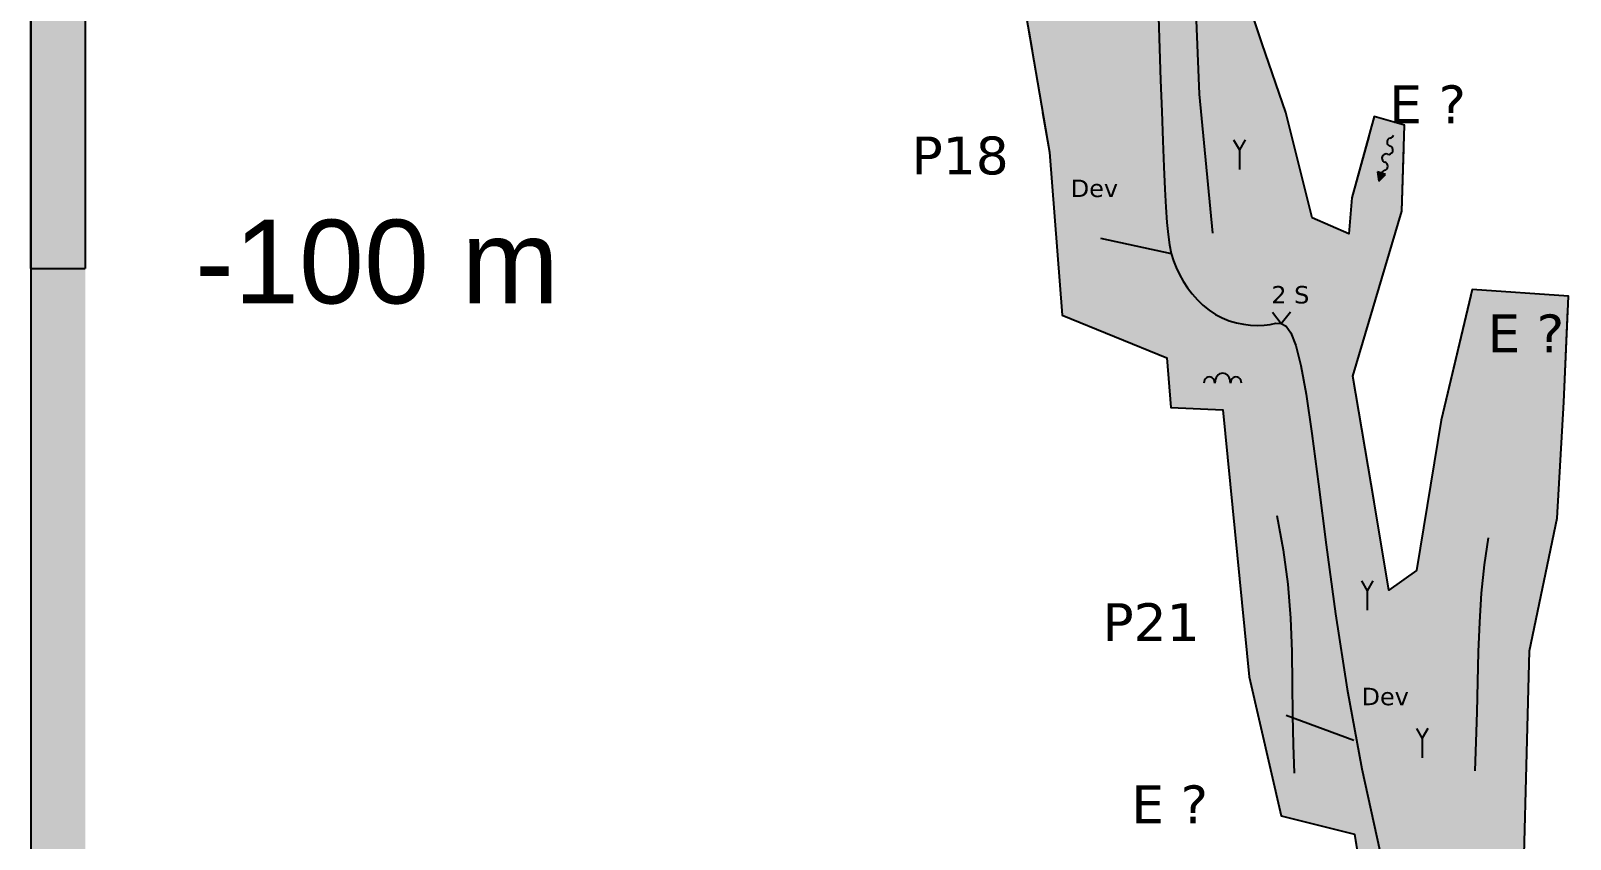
# Model space of a CAD drawing. Header units: metres. Extents: x -1178 to 131, y -250 to 398.
# Drawn here: x -58.2 to -5.2, y -119.6 to -91.8 of the extents above; entities that cross this region are included whole.
import ezdxf

# ---------------------------------------------------------------- set-up
doc = ezdxf.new("R2010")
doc.units = ezdxf.units.M
doc.header["$MEASUREMENT"] = 0
doc.layers.get('0').update_dxf_attribs({"color": 250})
for name, color, linetype in [('Blocs - Actifs', 170, 'Continuous'), ('Blocs - Echelle', 250, 'Continuous'), ('Topo Dessin - Divers', 92, 'Continuous'), ('Topo Dessin - Galeries', 1, 'Continuous'), ('Topo Dessin - Légendes Grosses', 250, 'Continuous'), ('Topo Dessin - Puits', 248, 'Continuous'), ('Topo Dessin - Spéléothèmes', 26, 'Continuous')]:
    doc.layers.add(name, color=color, linetype=linetype)
doc.layers.add('Topo Dessin - Fond', color=7, linetype='Continuous', true_color=0xdedede)

# ---------------------------------------------------------------- blocks, each defined once
blk = doc.blocks.new('*U151')
at = {"layer": 'Blocs - Actifs'}
h = blk.add_hatch(color=256, dxfattribs=at)
h.dxf.hatch_style = 1
h.paths.add_polyline_path([(4.73, -1), (6.73, 0), (4.73, 1)])
for p, q in [((6.73, 0), (4.73, 1)), ((4.73, 1), (4.73, -1)), ((4.73, -1), (6.73, 0))]:
    blk.add_line(p, q, dxfattribs=at)
for centre, radius, start, end in [((4.94, 1.35), 1.36, 217.1795, 261.2635), ((-4.73, -1), 1, 28.4711, 90.005)]:
    blk.add_arc(centre, radius, start, end, dxfattribs=at)
for centre, major_axis, ratio, start_param, end_param in [((-1, 0), (0, -1), 0.999831, 7.853982, 10.99523), ((3, 0), (0, -1), 0.999914, 2.121384, 4.712733), ((-3, 0), (0, 1), 1, 8.404856, 10.995574), ((1, 0), (1, 0), 0.999967, 3.141363, 6.283185)]:
    blk.add_ellipse(centre, major_axis=major_axis, ratio=ratio, start_param=start_param, end_param=end_param, dxfattribs=at)
blk = doc.blocks.new('*U164')
at = {"layer": 'Topo Dessin - Spéléothèmes'}
for p, q in [((-0.8, 1.38), (0, 0)), ((0.79, 1.38), (0, 0.01)), ((0, 0), (0, -2.68))]:
    blk.add_line(p, q, dxfattribs=at)
blk = doc.blocks.new('*U165')
at = {"layer": 'Topo Dessin - Spéléothèmes'}
for p, q in [((-0.8, 1.38), (0, 0)), ((0.79, 1.38), (0, 0.01)), ((0, 0), (0, -2.68))]:
    blk.add_line(p, q, dxfattribs=at)
blk = doc.blocks.new('*U166')
at = {"layer": 'Topo Dessin - Spéléothèmes'}
for p, q in [((-0.8, 1.38), (0, 0)), ((0.79, 1.38), (0, 0.01)), ((0, 0), (0, -2.68))]:
    blk.add_line(p, q, dxfattribs=at)
blk = doc.blocks.new('*U167')
at = {"layer": 'Topo Dessin - Spéléothèmes'}
for centre, major_axis, ratio, start_param, end_param in [((-1.15, -0.25), (0, -0.533), 0.868056, 1.570796, 4.712389), ((-0.02, -0.25), (0, -0.85), 0.778023, 7.853982, 10.995574), ((1.11, -0.25), (0, -0.533), 0.868056, 1.570796, 4.712389)]:
    blk.add_ellipse(centre, major_axis=major_axis, ratio=ratio, start_param=start_param, end_param=end_param, dxfattribs=at)
blk = doc.blocks.new('Echelle')
at = {"true_color": 0xffffff}
h = blk.add_hatch(color=7, dxfattribs=at)
h.dxf.hatch_style = 1
h.paths.add_polyline_path([(20, 0), (20, 1.875), (10, 1.875), (10, 0)])
h.paths.add_polyline_path([(40, 0), (40, 1.875), (30, 1.875), (30, 0)])
h.paths.add_polyline_path([(100, 0), (100, 1.875), (50, 1.875), (50, 0)])
h = blk.add_hatch(color=7, dxfattribs=at)
h.dxf.hatch_style = 1
h.paths.add_polyline_path([(20, 0), (20, 1.875), (10, 1.875), (10, 0)])
h.paths.add_polyline_path([(40, 0), (40, 1.875), (30, 1.875), (30, 0)])
h.paths.add_polyline_path([(100, 0), (100, 1.875), (50, 1.875), (50, 0)])
h = blk.add_hatch(color=250)
h.dxf.hatch_style = 1
h.paths.add_polyline_path([(150, 0), (150, 1.875), (100, 1.875), (100, 0)])
at = {"true_color": 0x000000}
h = blk.add_hatch(color=18, dxfattribs=at)
h.dxf.hatch_style = 1
h.paths.add_polyline_path([(150, 0), (150, 1.875), (100, 1.875), (100, 0)])
at = {"color": 250}
for p, q in [((0, 1.875), (100, 1.875)), ((0, 1.875), (100, 1.875)), ((100, 0), (150, 0)), ((100, 0), (150, 0))]:
    blk.add_line(p, q, dxfattribs=at)
at = {"layer": 'Blocs - Echelle', "color": 250}
for p, q in [((100, 0), (100, 1.875)), ((100, 0), (100, 1.875)), ((0, 0), (100, 0)), ((0, 0), (100, 0)), ((100, 0), (50, 0)), ((100, 0), (50, 0))]:
    blk.add_line(p, q, dxfattribs=at)
at = {"layer": 'Blocs - Echelle', "insert": (250, 5.652), "char_height": 2.87867, "width": 22.79575, "attachment_point": 7, "rotation": 90}
blk.add_mtext('{\\fArial|b0|i0|c0|p34;0 \\P\\P-10\\P     \\P-20\\P\\P-30\\P\\P-40\\P\\P- 50\\P\\P\\P\\P\\P\\P\\P\\P\\P\\P\\P-100 m\\P\\P\\P\\P\\P\\P\\P\\P\\P\\P-150 m\\P\\P\\P\\P\\P\\P\\P\\P\\P\\P-200 m\\P\\P\\P\\P\\P\\P\\P\\P\\P\\P-250 m\\P  }', dxfattribs=at)

msp = doc.modelspace()

# ---------------------------------------------------------------- hatches: boundary and pattern name
at = {"layer": 'Topo Dessin - Fond'}
h = msp.add_hatch(color=256, dxfattribs=at)
h.dxf.hatch_style = 1
h.paths.add_polyline_path([(-6.623, -113.14), (-5.667, -108.588), (-5.442, -104.598), (-5.296, -101.423), (-5.274, -100.945), (-8.591, -100.72), (-9.659, -105.216), (-10.502, -110.386), (-11.458, -111.06), (-11.964, -108.026), (-12.695, -103.699), (-11.008, -98.023), (-10.945, -95.885), (-10.921, -95.072), (-11.956, -94.764), (-12.725, -97.568), (-12.835, -98.801), (-14.091, -98.251), (-14.996, -94.629), (-15.811, -92.273), (-16.472, -90.313), (-15.899, -88.706), (-14.709, -87.583), (-13.125, -85.964), (-12.705, -85.535), (-12.75, -83.308), (-13.918, -82.56), (-15.656, -82.056), (-17.441, -83.443), (-18.652, -84.808), (-20.393, -85.887), (-22.309, -85.535), (-22.334, -84.01), (-25.374, -82.469), (-27.444, -81.015), (-27.731, -79.782), (-25.836, -78.241), (-22.995, -77.536), (-20.924, -76.237), (-16.782, -75.26), (-15.086, -74.071), (-11.495, -70.812), (-10.592, -67.003), (-11.561, -65.792), (-14.645, -65.66), (-18.258, -69.425), (-21.717, -72.486), (-25.396, -75.018), (-27.973, -77.176), (-29.119, -77.044), (-30.37, -77.13), (-32.224, -76.774), (-32.515, -77.268), (-33.475, -77.879), (-34.58, -76.57), (-33.751, -75.741), (-35.069, -75.997), (-36.318, -75.444), (-36.49, -75.674), (-36.102, -75.757), (-36.102, -76.136), (-36.438, -76.516), (-37.014, -76.245), (-36.639, -75.643), (-36.492, -75.674), (-36.452, -75.384), (-37.068, -75.294), (-37.799, -75.877), (-37.66, -77.094), (-36.562, -77.028), (-36.409, -77.753), (-36.387, -78.543), (-35.696, -78.853), (-33.524, -79.83), (-33.524, -79.833), (-31.45, -80.948), (-30.413, -81.507), (-28.678, -82.978), (-26.987, -84.031), (-25.032, -84.887), (-23.949, -91.225), (-23.133, -95.998), (-22.696, -101.599), (-19.096, -103.071), (-18.951, -104.779), (-17.167, -104.856), (-16.257, -114.04), (-15.156, -118.817), (-12.635, -119.447), (-12.365, -121.16), (-12.145, -122.553), (-10.917, -124.365), (-10.888, -125.643), (-10.568, -127.009), (-9.929, -128.025), (-8.546, -128.211), (-8.31, -130.392), (-6.004, -131.123), (-5.217, -129.212), (-5.698, -127.804), (-5.679, -127.812), (-5.684, -127.799), (-6.904, -124.098)])
h.paths.add_polyline_path([(-21.143, -91.083), (-21.958, -90.731), (-22.355, -88.859), (-22.399, -87.648), (-21.496, -87.604), (-20.945, -88.419), (-20.791, -90.268)], flags=16)

# ---------------------------------------------------------------- linework, layer by layer
at = {"layer": 'Topo Dessin - Divers'}
for p, q in [((-21.38, -98.955), (-18.939, -99.475)), ((-15.459, -101.499), (-15.163, -101.883)), ((-15.163, -101.883), (-14.842, -101.491)), ((-12.659, -116.231), (-14.99, -115.372))]:
    msp.add_line(p, q, dxfattribs=at)
msp.add_lwpolyline([(-19.379, -91.356), (-19.343, -92.43), (-19.306, -93.524), (-19.269, -94.596), (-19.232, -95.603), (-19.196, -96.503), (-19.163, -97.263), (-19.129, -97.892), (-19.093, -98.409), (-19.051, -98.833), (-19.001, -99.182), (-18.939, -99.475), (-18.864, -99.73), (-18.772, -99.967), (-18.662, -100.201), (-18.533, -100.431), (-18.386, -100.656), (-18.223, -100.871), (-18.044, -101.073), (-17.85, -101.26), (-17.642, -101.427), (-17.421, -101.573), (-17.188, -101.694), (-16.947, -101.791), (-16.701, -101.864), (-16.454, -101.915), (-16.21, -101.945), (-15.974, -101.955), (-15.748, -101.945), (-15.537, -101.918), (-15.343, -101.882), (-15.163, -101.883), (-14.992, -101.975), (-14.825, -102.211), (-14.657, -102.644), (-14.484, -103.329), (-14.3, -104.32), (-14.101, -105.67), (-13.879, -107.413), (-13.617, -109.503), (-13.295, -111.875), (-12.893, -114.462), (-12.391, -117.2), (-11.77, -120.022)], dxfattribs=at)
at = {"layer": 'Topo Dessin - Fond'}
for points in [[(-25.032, -84.887), (-23.133, -95.998), (-22.696, -101.599), (-19.096, -103.071), (-18.951, -104.779), (-17.167, -104.856), (-16.257, -114.04), (-15.156, -118.817), (-12.635, -119.447), (-12.145, -122.553)], [(-25.032, -84.887), (-23.133, -95.998), (-22.696, -101.599), (-19.096, -103.071), (-18.951, -104.779), (-17.167, -104.856), (-16.257, -114.04), (-15.156, -118.817), (-12.635, -119.447), (-12.145, -122.553)], [(-6.904, -124.098), (-6.623, -113.14), (-5.667, -108.588), (-5.442, -104.598), (-5.274, -100.945), (-8.591, -100.72), (-9.659, -105.216), (-10.502, -110.386), (-11.458, -111.06), (-11.964, -108.026), (-12.695, -103.699), (-11.008, -98.023), (-10.921, -95.072), (-11.956, -94.764), (-12.725, -97.568), (-12.835, -98.801), (-14.091, -98.251), (-14.996, -94.629), (-15.811, -92.273), (-16.472, -90.313)], [(-6.904, -124.098), (-6.623, -113.14), (-5.667, -108.588), (-5.442, -104.598), (-5.274, -100.945), (-8.591, -100.72), (-9.659, -105.216), (-10.502, -110.386), (-11.458, -111.06), (-11.964, -108.026), (-12.695, -103.699), (-11.008, -98.023), (-10.921, -95.072), (-11.956, -94.764), (-12.725, -97.568), (-12.835, -98.801), (-14.091, -98.251), (-14.996, -94.629), (-15.811, -92.273), (-16.472, -90.313)]]:
    msp.add_lwpolyline(points, dxfattribs=at)
at = {"layer": 'Topo Dessin - Galeries'}
for points in [[(-12.145, -95.453), (-12.725, -97.568), (-12.835, -98.801), (-14.091, -98.251), (-14.996, -94.629), (-15.811, -92.273), (-16.472, -90.313), (-15.899, -88.706), (-14.709, -87.583), (-13.125, -85.964)], [(-23.845, -91.833), (-23.731, -92.501)], [(-23.613, -93.188), (-23.496, -93.875)], [(-23.367, -94.627), (-23.133, -95.998), (-22.696, -101.599), (-19.096, -103.071), (-18.951, -104.779), (-17.167, -104.856), (-16.257, -114.04)], [(-8.64, -100.927), (-9.659, -105.216), (-10.502, -110.386), (-11.458, -111.06), (-11.964, -108.026), (-12.695, -103.699), (-11.008, -98.023), (-10.945, -95.885)], [(-6.519, -125.266), (-6.904, -124.098), (-6.623, -113.14), (-5.667, -108.588), (-5.442, -104.598), (-5.296, -101.423)], [(-16.257, -114.04), (-15.156, -118.817), (-12.635, -119.447), (-12.365, -121.16)]]:
    msp.add_lwpolyline(points, dxfattribs=at)
at = {"layer": 'Topo Dessin - Puits'}
for points in [[(-18.076, -87.863), (-18.172, -89.183), (-17.98, -94.007), (-17.523, -98.782)], [(-15.313, -108.494), (-15.087, -109.675), (-14.936, -110.853), (-14.845, -112.02), (-14.797, -113.165), (-14.777, -114.28), (-14.766, -115.355), (-14.751, -116.381), (-14.713, -117.349)], [(-8.039, -109.262), (-8.178, -110.187), (-8.276, -111.156), (-8.342, -112.157), (-8.384, -113.18), (-8.412, -114.214), (-8.434, -115.249), (-8.459, -116.273), (-8.495, -117.277)]]:
    msp.add_lwpolyline(points, dxfattribs=at)

# ---------------------------------------------------------------- block references
at = {"layer": 'Blocs - Actifs', "xscale": 0.1444716562244803, "yscale": 0.1444716562244803, "zscale": 0.1444716562244803, "rotation": 252.3113880584379}
msp.add_blockref('*U151', (-11.506, -96.065), dxfattribs=at)
at = {"layer": 'Blocs - Echelle', "rotation": 270}
msp.add_blockref('Echelle', (-58.174, 0), dxfattribs=at)
at = {"layer": 'Blocs - Echelle'}
for name, p, xscale, yscale, zscale in [('*U166', (-16.596, -95.919), 0.2504667355866692, 0.2504667355866692, 0.2504667355866692), ('*U167', (-17.165, -103.838), 0.4047870368302949, 0.4047870368302949, 0.4047870368302949), ('*U164', (-12.202, -111.079), 0.2504667355866692, 0.2504667355866692, 0.2504667355866692), ('*U165', (-10.31, -116.156), 0.2504667355866692, 0.2504667355866692, 0.2504667355866692)]:
    msp.add_blockref(name, p, dxfattribs=dict(at, xscale=xscale, yscale=yscale, zscale=zscale))

# ---------------------------------------------------------------- texts
at = {"layer": 'Topo Dessin - Légendes Grosses', "linetype": 'Continuous', "attachment_point": 1}
for s, width, insert, char_height in [('\\pxqc;{\\fVerdana|b0|i0|c0|p34;E ?}', 3.05728, (-11.652, -93.699), 1.3), ('\\pxqc;{\\fVerdana|b0|i0|c0|p34;P18}', 2.4793, (-27.444, -95.459), 1.3), ('\\pxqc;{\\fVerdana|b0|i0|c0|p34; Dev}', 1.2009, (-22.186, -96.939), 0.6), ('\\pxqc;{\\fVerdana|b0|i0|c0|p34; 2 S}', 1.76749, (-15.86, -100.598), 0.6), ('\\pxqc;{\\fVerdana|b0|i0|c0|p34;E ?}', 2.84981, (-8.168, -101.578), 1.3), ('\\pxqc;{\\fVerdana|b0|i0|c0|p34;P21}', 2.4793, (-20.877, -111.507), 1.3), ('\\pxqc;{\\fVerdana|b0|i0|c0|p34; Dev}', 2.01648, (-12.721, -114.415), 0.6), ('\\pxqc;{\\fVerdana|b0|i0|c0|p34;E ?}', 2.7535, (-20.371, -117.773), 1.3)]:
    msp.add_mtext_dynamic_manual_height_columns(s, width=width, gutter_width=12.5, heights=[0], dxfattribs=dict(at, insert=insert, char_height=char_height))

doc.saveas('drawing.dxf')
